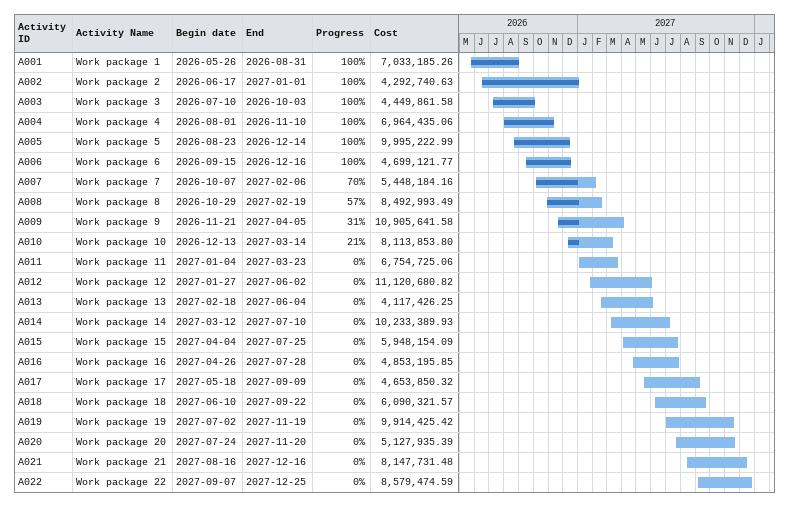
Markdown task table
| ID | Task | Start | Finish | % complete | Cost |
|---|---|---|---|---|---|
| A001 | Work package 1 | 2026-05-26 | 2026-08-31 | 100 | 7033185.26 |
| A002 | Work package 2 | 2026-06-17 | 2027-01-01 | 100 | 4292740.63 |
| A003 | Work package 3 | 2026-07-10 | 2026-10-03 | 100 | 4449861.58 |
| A004 | Work package 4 | 2026-08-01 | 2026-11-10 | 100 | 6964435.06 |
| A005 | Work package 5 | 2026-08-23 | 2026-12-14 | 100 | 9995222.99 |
| A006 | Work package 6 | 2026-09-15 | 2026-12-16 | 100 | 4699121.77 |
| A007 | Work package 7 | 2026-10-07 | 2027-02-06 | 70 | 5448184.16 |
| A008 | Work package 8 | 2026-10-29 | 2027-02-19 | 57 | 8492993.49 |
| A009 | Work package 9 | 2026-11-21 | 2027-04-05 | 31 | 10905641.58 |
| A010 | Work package 10 | 2026-12-13 | 2027-03-14 | 21 | 8113853.80 |
| A011 | Work package 11 | 2027-01-04 | 2027-03-23 | 0 | 6754725.06 |
| A012 | Work package 12 | 2027-01-27 | 2027-06-02 | 0 | 11120680.82 |
| A013 | Work package 13 | 2027-02-18 | 2027-06-04 | 0 | 4117426.25 |
| A014 | Work package 14 | 2027-03-12 | 2027-07-10 | 0 | 10233389.93 |
| A015 | Work package 15 | 2027-04-04 | 2027-07-25 | 0 | 5948154.09 |
| A016 | Work package 16 | 2027-04-26 | 2027-07-28 | 0 | 4853195.85 |
| A017 | Work package 17 | 2027-05-18 | 2027-09-09 | 0 | 4653850.32 |
| A018 | Work package 18 | 2027-06-10 | 2027-09-22 | 0 | 6090321.57 |
| A019 | Work package 19 | 2027-07-02 | 2027-11-19 | 0 | 9914425.42 |
| A020 | Work package 20 | 2027-07-24 | 2027-11-20 | 0 | 5127935.39 |
| A021 | Work package 21 | 2027-08-16 | 2027-12-16 | 0 | 8147731.48 |
| A022 | Work package 22 | 2027-09-07 | 2027-12-25 | 0 | 8579474.59 |
